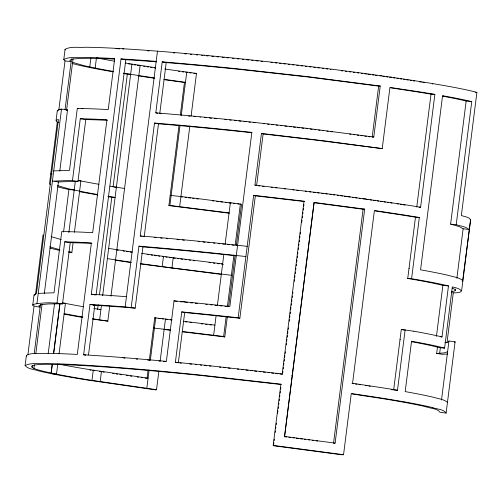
<?xml version="1.0" encoding="UTF-8"?>
<svg xmlns="http://www.w3.org/2000/svg" width="502" height="502" viewBox="0 0 502 502"><rect width="100%" height="100%" fill="white"/><g stroke="black" fill="none" stroke-linecap="round" stroke-linejoin="round"><path stroke-width="0.75" d="M91.885 243.451A284.565 14.891 7.2 0 0 79.856 242.924L70.236 242.661L62.499 303.879A204.835 10.718 7.2 0 0 58.32 303.823L48.305 303.967L41.421 304.639L38.98 305.624L38.961 306.251L40.091 307.168C18.869 304.149 49.748 302.166 52.729 302.988A209.466 10.962 7.2 0 1 57.002 303.039L64.733 241.82L74.585 242.096A290.74 15.217 7.2 0 1 90.379 242.817L91.395 242.868L77.302 354.437L76.285 354.381A290.74 15.217 7.2 0 0 60.485 353.665L50.639 353.389A209.466 10.962 7.2 0 0 46.366 353.339C39.89 353.935 32.203 352.191 26.393 355.397L25.106 365.6C28.194 369.384 34.563 369.296 38.98 370.978A138.075 7.229 7.2 0 0 44.094 372.145L52.082 373.814A134.178 7.022 7.2 0 0 86.589 379.914L155.852 389.928L156.53 389.69L158.896 370.965M26.393 355.397L26.656 356.075M58.809 122.3C55.76 122.883 55.251 119.338 58.427 119.558L36.433 293.67L34.331 294.442L34.305 295.521M59.801 170.981L67.525 109.869C65.26 109.869 58.583 107.604 57.41 110.967M123.812 48.801L114.952 48.292A290.74 15.217 7.2 0 0 99.158 47.571L89.306 47.301A209.466 10.962 7.2 0 0 85.033 47.244C78.563 47.841 70.87 46.102 65.065 49.303L63.767 59.725L65.022 60.899L71.108 61.627L69.985 60.711L69.998 60.083L72.439 59.104L79.329 58.433L89.337 58.288A204.835 10.718 7.2 0 1 93.523 58.339L103.148 58.608A284.565 14.891 7.2 0 1 114.5 59.098M65.065 49.303L65.323 49.987M451.813 292.741C464.25 293.519 464.049 289.234 452.327 286.918L444.59 348.137L438.817 347.516L434.406 346.393A128.368 6.721 7.2 0 0 411.295 341.661M461.583 291.116L470.606 219.694C468.843 216.789 464.294 216.745 461.351 215.496L476.9 92.393L472.275 91.213A134.549 7.041 7.2 0 0 444.835 85.679L433.722 83.765A137.768 7.21 7.2 0 0 421.536 81.776C360.794 72.257 299.719 64.996 238.575 58.596A290.018 15.179 7.2 0 0 217.115 56.45L204.527 55.245M32.755 305.047L34.042 294.843M56.042 120.725L57.328 110.522M27.936 354.462L34.004 306.433M35.485 294.68L43.021 235.011L43.674 235.35M57.284 122.118L49.466 184.002L50.758 184.623M58.772 110.365L65.022 60.899M36.947 303.572L61.52 109.047M32.442 367.715L32.718 365.531M34.218 353.64L40.461 304.25M65.053 109.549L71.479 58.715M33.948 368.424L34.406 364.778M35.824 353.565L42.005 304.658M66.559 110.258L73.072 58.69M44.339 293.413L58.42 181.956L73.788 181.391A204.835 10.718 7.2 0 1 77.967 181.442L85.786 119.558L95.411 119.827A284.565 14.891 7.2 0 1 107.441 120.355M63.773 59.506C69.583 56.306 77.27 58.044 83.746 57.448A209.466 10.962 7.2 0 1 88.019 57.504L97.871 57.78A290.74 15.217 7.2 0 1 113.665 58.496L114.682 58.552L108.237 109.568L107.215 109.511A290.74 15.217 7.2 0 0 91.42 108.79L81.575 108.52A209.466 10.962 7.2 0 0 77.302 108.463L69.483 170.347L53.701 170.931M48.173 353.797L54.567 303.221M63.559 232.043L68.925 189.53L67.212 189.16A138.075 7.229 7.2 0 1 62.104 187.986L57.768 186.888M58.42 181.956L52.415 181.134L68.197 180.551A209.466 10.962 7.2 0 1 72.464 180.607L80.282 118.723L90.134 118.993A290.74 15.217 7.2 0 1 105.935 119.714M51.104 373.024L52.208 364.276M53.563 353.521L59.857 303.723M68.849 232.545L75.325 181.285M89.77 66.935L90.875 58.188M156.53 389.69L89.958 380.07A127.997 6.702 7.2 0 1 57.021 374.247L51.217 373.049L52.321 364.301M53.683 353.527L59.958 303.842M57.786 363.937L56.494 374.141L51.48 373.695M59.054 353.866L65.436 303.384L63.283 303.189M68.297 252.048L71.88 252.368L73.054 243.068M74.421 232.219L80.904 180.946L78.036 180.695M95.167 68.046L96.453 57.843M85.691 355.146L83.633 354.801L89.996 304.45L91.508 304.538A311.133 16.284 7.2 0 1 125.174 306.904L135.195 308.134L142.926 246.915L138.947 246.162L131.21 307.381M92.657 294.479L91.282 294.247L121.013 58.916L122.526 59.004A311.133 16.284 7.2 0 1 156.191 61.369M88.521 354.832L94.784 305.254L89.996 304.45M96.077 295.05L125.807 59.719L121.013 58.916M97.608 309.489L98.191 304.846M99.465 294.787L111.783 197.261L115.096 197.405L113.075 197.079A127.997 6.702 7.2 0 1 107.974 196.244M113.075 187.058L127.332 74.158L130.645 74.302M91.979 380.39L93.265 370.187M99.628 319.837L101.404 305.768M102.672 295.722L131.932 64.099M100.168 381.677L101.454 371.474M92.688 319.109A134.178 7.022 7.2 0 0 94.238 319.36L107.817 321.123L109.693 306.283M110.961 296.236L140.121 65.385L137.234 65.31L138.747 65.542M125.161 306.904L157.471 51.16L164.876 51.756A310.299 16.24 7.2 0 1 204.521 55.239M141.564 236.21L140.234 235.965L154.497 123.065L155.852 123.172A310.299 16.24 7.2 0 1 195.504 126.661M157.779 113.239L155.783 112.862L162.228 61.846L163.583 61.959A310.299 16.24 7.2 0 1 203.235 65.442L215.822 66.653A290.018 15.179 7.2 0 1 237.289 68.799L307.513 76.618L380.234 86.018L373.789 137.033L372.195 137.146L378.64 86.131L380.234 86.018M154.497 123.065L158.481 123.812L144.218 236.712L142.888 236.461M159.862 112.837L166.212 62.599L162.228 61.846M147.061 378.376L148.134 369.861M149.307 360.561L154.71 317.822L172.098 319.799M229.207 213.224L168.885 205.594L179.063 125.023M180.337 114.971L184.435 82.491L185.464 82.303L164.951 79.46M149.063 370.438L146.791 388.391L145.768 388.579M150.33 360.373L155.733 317.634M162.177 266.618L163.464 256.415M168.885 205.594L169.908 205.4L179.992 125.6M181.26 115.548L186.75 72.1M160.169 360.894L165.472 318.933M231.372 275.272L171.916 267.917L173.203 257.714L141.52 253.372M229.088 212.879L179.647 206.698L189.825 126.127M191.099 116.075L196.489 73.399L164.807 69.05M195.504 126.661L208.092 127.866A290.018 15.179 7.2 0 1 229.552 130.018L251.853 132.377L229.86 306.49L211.907 304.582A288.587 15.104 7.2 0 0 186.098 301.984L174.018 300.823L166.369 361.377L165.861 361.333M177.595 362.733L175.386 362.243L181.749 311.893L184.805 312.188A288.587 15.104 7.2 0 1 210.62 314.785L238.168 317.741L239.856 318.268L255.323 195.83L253.635 195.309L238.168 317.741M178.329 362.896L184.692 312.545L181.749 311.893M213.62 335.317L216.08 315.84M217.347 305.787L223.81 254.621M225.084 244.568L230.374 202.676L241.531 204.314L236.335 245.428M227.324 316.787L224.777 336.955L223.635 336.491L226.195 316.241M227.462 306.189L233.926 255.022M235.2 244.97L240.395 203.85M228.598 306.703L235.061 255.512M256.045 185.458L254.922 185.106L261.448 133.425L325.578 140.999L382.217 148.617L389.947 87.398L420.243 91.979A137.768 7.21 7.2 0 1 432.435 93.968L434.876 94.376L420.613 207.276L419.07 207.182M256.61 185.633L263.136 133.952L261.448 133.425M404.85 401.97L393.769 400.056A137.768 7.21 7.2 0 0 381.576 398.067L351.281 393.493L343.55 454.705L341.523 454.762L273.49 445.751L273.188 445.387L280.925 384.168L202.971 375.339A288.587 15.104 7.2 0 0 177.162 372.741L164.574 371.536A310.299 16.24 7.2 0 0 124.923 368.048L121.189 367.746A311.472 16.302 7.2 0 0 83.853 365.092L74.993 364.584A290.74 15.217 7.2 0 0 59.198 363.868L49.347 363.592A209.466 10.962 7.2 0 0 45.08 363.542C38.604 364.138 30.911 362.394 25.106 365.6M282.513 374.329L282.212 373.965L304.036 201.177L253.635 195.309M273.678 444.289L273.86 442.833M274.136 440.649L274.318 439.187M275.171 432.454L275.366 430.911M275.661 428.589L275.855 427.045M276.15 424.723L276.345 423.18M277.612 413.133L277.907 410.812M278.196 408.49L278.397 406.946M278.685 404.631L278.88 403.081M279.175 400.765L279.369 399.216M279.664 396.9L279.859 395.35M280.154 393.035L280.348 391.491M280.637 389.169L280.838 387.626M282.708 372.779L282.908 371.229M283.197 368.907L283.398 367.357M283.686 365.036L283.887 363.486M284.176 361.158L284.377 359.608M284.665 357.286L284.86 355.736M285.155 353.414L285.349 351.864M286.234 344.893L286.429 343.343M286.724 341.021L286.918 339.471M287.213 337.149L287.408 335.6M287.702 333.272L287.897 331.722M288.192 329.4L288.386 327.85M289.246 321.06L289.428 319.605M289.704 317.421L289.886 315.959M290.162 313.775L290.357 312.231M290.752 309.138L290.947 307.594M291.235 305.272L291.436 303.729M291.725 301.407L291.919 299.863M292.214 297.542L292.409 295.998M292.704 293.676L292.898 292.133M294.266 281.308L294.461 279.765M294.756 277.449L294.95 275.899M295.239 273.584L295.44 272.034M295.728 269.718L295.923 268.168M296.218 265.853L296.412 264.303M296.701 262.031L296.977 259.848M297.253 257.658L297.435 256.202M297.711 254.012L297.899 252.556M298.288 249.463L298.483 247.919M298.778 245.603L298.972 244.054M299.267 241.738L299.462 240.188M299.75 237.873L299.951 236.323M300.24 234.007L300.434 232.457M301.708 222.411L301.997 220.096M302.292 217.774L302.486 216.23M302.781 213.908L302.976 212.365M303.271 210.043L303.465 208.499M303.754 206.178L303.955 204.634M314.089 202.425L284.527 436.426L335.123 443.122L364.684 209.121L314.089 202.425L284.578 436.759L286.742 437.029M333.529 443.235L363.09 209.234L364.684 209.121M393.643 390.035L401.293 329.481L413.786 331.213M407.737 278.466L415.474 217.247L419.327 217.479L411.59 278.698L407.737 278.466L415.932 279.89A128.368 6.721 7.2 0 1 442.118 285.174L443.605 285.531M416.76 207.044L431.023 94.144L434.876 94.376M394.415 390.079L397.496 390.267L405.145 329.714M436.433 336.365L442.877 285.356L448.468 285.927L442.024 336.942L440.624 336.798M456.883 278.233L463.133 228.768L459.248 226.603L450.608 224.137L466.157 101.034L465.429 100.858M447.721 354.017L442.463 354.305L436.665 353.471L437.493 346.913M439.652 353.339L440.386 347.509M463.133 228.768L469.263 229.533C465.749 226.458 460.529 226.132 456.205 224.708L471.754 101.605L470.989 101.417M447.037 342.42L453.287 292.955M441.503 400.006L448.957 341.002L455.088 341.768L454.567 342.715M451.386 291.769L454.9 290.909L455.552 289.058M426.756 406.946C430.798 408.628 437.688 408.39 439.984 412.286L446.115 413.071L455.088 341.768M470.606 219.694L462.58 281.315M455.358 290.539L454.937 289.441L452.308 288.11M447.633 351.733L444.458 352.868L436.665 353.471M446.115 413.071C443.693 409.017 436.539 409.262 432.322 407.511M195.811 73.637L196.489 73.399M170.172 195.391C190.459 197.481 211.041 200.26 231.221 203.109M153.417 328.026L170.14 329.914M65.994 110.114L67.525 109.869M444.941 342.784L448.091 342.094L448.957 341.002M38.234 293.369L54.015 292.785L61.752 231.566A209.466 10.962 7.2 0 1 66.019 231.623L75.877 231.893A290.74 15.217 7.2 0 1 91.671 232.614L92.688 232.671L106.945 119.771L105.928 119.714M379.932 75.927L381.52 75.815M365.971 198.917L362.883 198.823M334.062 443.197L335.123 443.122M389.891 77.233L391.24 77.195M382.217 148.617L313.135 139.782L263.136 133.952M375.684 200.298L373.664 200.348L375.101 200.555M128.625 63.955L129.949 64.011M114.4 187.114L116.382 187.202M99.591 309.577L100.915 309.634L98.9 309.314A127.997 6.702 7.2 0 1 93.792 308.479M124.327 59.631L127.288 59.807A304.952 15.957 7.2 0 1 156.724 61.846M91.282 294.247L92.795 294.335A311.133 16.284 7.2 0 1 126.46 296.701M93.303 305.166L96.265 305.341A304.952 15.957 7.2 0 1 129.265 307.663L135.195 308.134M83.633 354.801L85.145 354.889M123.617 358.064L125.054 358.183M163.878 62.411L167.53 62.7A304.118 15.913 7.2 0 1 206.391 66.12L218.721 67.306A283.837 14.853 7.2 0 1 239.724 69.408L308.247 77.032L378.64 86.131M155.783 112.862L157.139 112.969A310.299 16.24 7.2 0 1 196.79 116.458L209.378 117.663A288.587 15.104 7.2 0 1 235.193 120.267L305.417 128.154L373.789 137.033M159.768 113.609L161.086 113.716M158.481 123.812L159.799 123.919A304.118 15.913 7.2 0 1 198.66 127.339L210.991 128.518A283.837 14.853 7.2 0 1 231.993 130.627L251.941 132.729M140.234 235.965L141.589 236.072A310.299 16.24 7.2 0 1 181.241 239.561L193.828 240.765A290.018 15.179 7.2 0 1 215.289 242.918L247.191 246.325M138.947 246.162L140.303 246.275A310.299 16.24 7.2 0 1 179.948 249.764L192.542 250.969A290.018 15.179 7.2 0 1 214.003 253.121L245.898 256.528M142.926 246.915L144.243 247.022A304.118 15.913 7.2 0 1 183.105 250.442L195.435 251.621A283.837 14.853 7.2 0 1 216.444 253.723L236.392 255.832M122.482 357.543L126.203 357.844A310.299 16.24 7.2 0 1 165.855 361.333M208.148 55.96L207.684 55.917A304.118 15.913 7.2 0 0 206.328 55.791M211.769 56.306L213.821 56.5M199.953 117.135L200.417 117.179M204.716 117.587L206.084 117.719M68.925 189.53L74.214 190.032M180.745 301.84L182.119 301.972M216.996 56.808L218.502 56.952M209.265 118.026L211.524 118.246M187.484 302.493L183.035 301.689M184.692 312.545L187.704 312.84A283.837 14.853 7.2 0 1 208.707 314.942L239.856 318.268M175.386 362.243L178.448 362.538A288.587 15.104 7.2 0 1 204.258 365.136L282.212 373.965M179.835 363.04L181.341 363.191M466.157 101.034L471.754 101.605M450.608 224.137L456.205 224.708M242.435 59.349L243.853 59.5M234.704 120.568L236.116 120.718M218.439 243.595L219.857 243.746M210.708 304.814L212.126 304.959M204.477 365.512L206.604 365.732M246.695 59.794L248.823 60.014M251.678 60.315L253.102 60.466M238.958 121.013L241.092 121.233M243.941 121.534L246.08 121.76M222.693 244.035L224.118 244.185M227.676 244.562L229.107 244.712M214.963 305.254L217.096 305.48M219.945 305.774L222.085 306M209.447 366.033L210.871 366.178M255.957 60.773L258.103 60.999M260.965 61.307L262.772 61.501M475.457 92.242L476.9 92.393M248.936 122.068L250.366 122.218M253.228 122.526L255.035 122.72M231.955 245.014L234.101 245.24M224.94 306.308L226.371 306.458M219.43 367.087L220.861 367.244M223.729 367.552L225.411 367.734M270.992 62.399L272.159 62.53M263.261 123.617L264.428 123.749M254.922 185.106L335.756 194.826L405.986 204.872A137.768 7.21 7.2 0 1 418.172 206.862L420.613 207.276M258.492 185.84L259.747 185.978M255.323 195.83L304.344 201.54L304.036 201.177M228.027 368.016L230.173 368.255M275.297 62.875L276.734 63.039M267.566 124.094L268.997 124.258M262.615 186.298L264.052 186.462M237.346 369.045L238.783 369.208M283.9 63.842L285.331 64.005M279.601 63.359L281.032 63.522M276.169 125.061L277.6 125.224M271.864 124.578L273.301 124.741M271.212 187.271L272.642 187.434M241.65 369.528L243.081 369.692M245.949 370.012L248.095 370.256M288.198 64.331L289.623 64.494M292.484 64.827L293.915 64.99M280.461 125.55L281.892 125.713M284.753 126.046L286.893 126.291M275.504 187.761L276.935 187.924M223.635 336.491L182.276 331.477M224.777 336.955L182.195 331.791M250.241 370.501L252.387 370.752M254.533 370.997L256.673 371.248M296.764 65.323L298.188 65.486M289.742 126.623L291.166 126.786M284.063 188.752L285.481 188.921M237.791 203.881L239.253 204.05M259.521 371.58L260.946 371.744M305.291 66.32L306.709 66.49M301.037 65.818L302.455 65.988M297.56 127.539L299.681 127.797M293.3 127.037L295.427 127.288M292.572 189.762L293.984 189.932M229.044 202.846L230.5 203.021M233.411 203.366L234.867 203.536M222.643 263.895L173.203 257.714M221.307 264.065L223.49 264.322M221.476 274.443L140.61 263.97M214.906 325.114L183.569 321.274M268.037 372.578L269.455 372.748M263.079 371.995L265.207 372.246M309.533 66.829L310.945 66.998M313.763 67.337L315.168 67.506M301.802 128.048L303.917 128.299M306.032 128.556L307.431 128.725M296.801 190.264L298.213 190.434M50.758 173.799L52.277 173.981M220.347 201.804L222.511 202.068M225.411 202.413L226.86 202.588M213.337 263.104L214.781 263.28M217.68 263.632L219.129 263.807M205.607 324.323L207.05 324.499M209.943 324.85L211.392 325.02M271.569 373.005L273.684 373.256M275.799 373.513L277.901 373.764M317.973 67.845L319.253 68.002M310.236 129.064L312.162 129.303M306.609 191.457L305.329 190.973M216.745 201.365L218.182 201.54M209.014 262.584L210.451 262.759M201.277 323.803L202.714 323.978M279.947 374.015L281.873 374.247M273.188 445.387L343.55 454.705M326.325 68.874L327.706 69.044M322.158 68.36L323.552 68.529M318.594 130.093L319.975 130.263M314.428 129.579L315.814 129.748M313.537 192.316L314.917 192.486M309.389 191.802L310.776 191.971M212.44 200.838L213.871 201.013M189.844 322.391L191.268 322.566M330.473 69.389L330.975 69.452M322.736 130.608L323.244 130.671M317.59 192.824L319.04 193.006M314.139 202.758L364.515 209.434M305.894 263.908L306.402 263.97M193.333 260.638L194.745 260.814M185.596 321.857L187.014 322.033M291.8 375.477L292.308 375.54M341.385 70.769L342.74 70.945M330.943 131.643L332.299 131.813M326.852 131.122L328.22 131.298M321.763 193.352L323.125 193.521M325.836 193.872L327.191 194.042M192.649 198.346L194.048 198.528M196.84 198.886L198.252 199.062M184.918 259.565L186.317 259.747M189.11 260.105L190.515 260.281M292.955 437.819L294.31 437.989M288.87 437.298L290.231 437.474M345.426 71.29L346.769 71.46M329.877 194.387L331.22 194.563M188.488 197.813L190.572 198.083M180.751 259.032L182.835 259.296M296.337 438.252L298.351 438.51M353.408 72.332L354.726 72.501M349.436 71.811L350.766 71.981M337.193 195.341L338.517 195.516M333.215 194.82L334.552 194.996M185.043 197.361L186.424 197.543M180.94 196.828L182.308 197.004M177.313 258.58L178.687 258.762M173.209 258.041L175.254 258.31M170.266 319.887L171.646 320.069M166.156 319.354L167.524 319.529M170.354 330.272L164.185 329.463M304.363 439.288L305.687 439.463M300.365 438.767L302.367 439.03M357.349 72.846L358.654 73.022M193.778 73.367L195.134 73.543M349.612 134.065L350.923 134.241M340.488 195.774L342.452 196.037M179.647 206.698L169.908 205.4M169.136 257.507L171.169 257.777M171.916 267.917L140.234 263.575M162.083 318.814L163.439 318.99M308.328 439.808L309.634 439.984M361.245 73.367L362.544 73.543M189.731 72.828L191.074 73.01M353.515 134.586L354.807 134.762M59.713 109.354L61.231 109.555M344.397 196.295L346.342 196.558M165.779 257.055L167.122 257.237M158.714 318.362L160.056 318.544M312.25 440.329L313.549 440.505M367.916 74.271L370.2 74.578M364.854 73.857L366.391 74.064M185.727 72.288L187.723 72.558M182.414 71.842L183.732 72.018M184.435 82.491L163.897 79.649M360.944 135.59L362.463 135.797M357.117 135.069L358.66 135.283M352.36 197.368L353.885 197.575M347.76 196.746L350.07 197.06M162.441 256.61L163.771 256.786M158.475 256.07L159.787 256.246M154.71 317.822L156.034 318.004M148.084 378.188L91.251 369.867A127.997 6.702 7.2 0 1 58.998 364.182M145.065 378.113L146.396 378.288M141.118 377.573L142.43 377.749M316.141 440.85L317.678 441.057M372.459 74.892L373.965 75.099M178.48 71.303L179.785 71.485M364.722 136.111L366.228 136.318M355.397 197.782L356.903 197.989M154.547 255.531L156.498 255.8M137.209 377.033L138.514 377.215M375.452 75.306L376.939 75.513M368.462 136.626L369.949 136.833M359.156 198.303L360.643 198.51M151.052 255.047L152.595 255.261M147.205 254.514L148.73 254.727M130.294 376.067L131.825 376.287M386.408 76.85L387.839 77.051M382.806 76.335L384.256 76.542M370.143 199.846L371.574 200.053M366.529 199.332L367.979 199.539M126.517 375.534L128.023 375.747M389.935 77.352L391.365 77.559M351.984 383.547L353.414 383.754M119.84 374.58L121.308 374.793M393.474 77.866L394.861 78.074M390.794 87.869L417.005 91.847A131.587 6.884 7.2 0 1 428.652 93.748L433.402 94.552M154.145 67.852L155.595 68.065M154.302 78.268L138.213 75.865M377.228 200.869L378.615 201.07M375.245 210.965L401.456 214.944A131.587 6.884 7.2 0 1 413.096 216.845L417.181 217.542M130.137 252.067L131.587 252.28M131.022 262.584L114.927 260.18M355.498 384.061L356.891 384.262M352.128 393.957L381.344 398.419A130.997 6.859 7.2 0 1 389.979 399.837L400.552 401.663A128.368 6.721 7.2 0 1 426.738 406.94M116.2 374.046L117.65 374.26M396.925 78.375L398.293 78.576M155.664 67.726L129.918 63.779A127.997 6.702 7.2 0 1 125.531 63.064M150.569 67.331L151.999 67.538M154.371 77.929L128.625 73.982A127.997 6.702 7.2 0 1 123.523 73.148M380.685 201.371L382.053 201.578M132.377 252.048L108.652 248.415M126.573 251.54L127.997 251.753M131.091 262.251L107.359 258.618M358.936 384.563L360.304 384.764M112.617 373.519L114.042 373.733M400.32 78.877L401.669 79.078M147.048 66.804L148.454 67.011M77.302 108.463L78.701 108.677M384.099 201.879L385.442 202.08M123.065 251.019L124.471 251.226M403.664 79.379L404.988 79.58M143.585 66.283L144.965 66.49M387.45 202.381L388.774 202.582M365.657 385.567L366.981 385.768M406.946 79.874L408.251 80.075M81.575 108.52L82.949 108.727M80.282 118.723L85.786 119.558M390.751 202.877L392.049 203.078M72.464 180.607L77.967 181.442M64.733 241.82L70.236 242.661M116.897 250.084L118.252 250.291M57.002 303.039L62.499 303.879M368.932 386.063L370.231 386.264M102.872 372.057L104.228 372.264M410.178 80.37L411.452 80.571M124.571 188.488L114.368 186.876A127.997 6.702 7.2 0 1 109.982 186.16M107.817 321.123L97.608 319.517M99.321 371.518L100.833 371.75M413.347 80.866L414.596 81.06M134.203 64.84L135.515 65.04M397.164 203.862L398.419 204.063M130.966 64.331L132.252 64.532M400.439 204.377L401.976 204.621M92.939 370.52L94.225 370.721M127.332 74.158L125.249 73.825A134.178 7.022 7.2 0 1 123.705 73.574M403.495 204.86L404.995 205.105M111.783 197.261L109.693 196.928A134.178 7.022 7.2 0 1 108.156 196.677M89.958 370.043L91.013 370.212M115.968 48.349L119.476 48.932M122.306 48.713L123.674 48.939M94.025 294.705L95.393 294.938M432.31 83.941L432.68 84.003M419.327 217.479L416.886 217.065A137.768 7.21 7.2 0 0 404.694 215.076L374.398 210.501L352.567 383.29L382.869 387.864A137.768 7.21 7.2 0 1 395.055 389.853L397.496 390.267M409.03 268.263L409.4 268.325M411.59 278.698L420.23 280.198A134.549 7.041 7.2 0 1 447.684 285.732M401.293 329.481L401.663 329.544M400.006 339.685L400.376 339.747M391.271 389.634L392.457 389.834M402.334 329.657L404.342 330.002M443.517 95.882L442.569 95.713L420.576 269.825L421.523 269.994A134.549 7.041 7.2 0 1 448.97 275.529C453.551 277.016 459.066 277.342 462.819 280.549M71.88 252.368L69.113 251.803M64.143 313.587L64.695 313.694M78.136 180.381L81.456 181.059A127.997 6.702 7.2 0 0 98.994 184.309M62.668 302.819L65.988 303.49A127.997 6.702 7.2 0 0 83.527 306.741M174.018 300.823L177.131 301.501M51.217 373.049L49.428 372.66A131.894 6.902 7.2 0 1 44.546 371.536C18.58 365.462 37.38 363.906 50.671 364.377A204.835 10.718 7.2 0 1 54.85 364.433L64.482 364.697A284.565 14.891 7.2 0 1 79.937 365.4L88.616 365.895A304.952 15.957 7.2 0 1 121.616 368.217L128.863 368.794A304.118 15.913 7.2 0 1 167.724 372.208L180.055 373.394A283.837 14.853 7.2 0 1 201.057 375.496L281.227 384.532L280.925 384.168M447.702 285.738L448.468 285.927M61.219 239.567L51.053 236.624M441.258 336.754L442.024 336.942M59.926 249.77L49.767 246.827M50.031 248.107L54.367 249.205A138.075 7.229 7.2 0 0 59.474 250.379M72.05 63.434L77.653 64.883A138.075 7.229 7.2 0 0 82.761 66.057L90.749 67.726A134.178 7.022 7.2 0 0 113.326 71.855M444.59 348.137L439.972 346.957A134.549 7.041 7.2 0 0 412.525 341.416L411.552 341.247L405.189 391.598L406.137 391.767A134.549 7.041 7.2 0 1 433.584 397.302C438.164 398.789 443.68 399.109 447.433 402.315M57.498 185.614L67.663 188.551A131.894 6.902 7.2 0 0 72.545 189.668L80.163 191.262A127.997 6.702 7.2 0 0 97.702 194.512M72.614 62.336L83.213 65.448A131.894 6.902 7.2 0 0 88.095 66.571L95.713 68.159A127.997 6.702 7.2 0 0 113.257 71.409M315.375 192.222L315.425 192.555M154.497 237.559A304.118 15.913 7.2 0 1 156.015 237.691M160.609 238.086A304.118 15.913 7.2 0 1 162.152 238.218M166.432 238.594A304.118 15.913 7.2 0 1 167.737 238.714M176.993 239.548A304.118 15.913 7.2 0 1 179.001 239.736M182.364 240.044A304.118 15.913 7.2 0 1 184.397 240.238M419.804 81.882A131.587 6.884 7.2 0 1 421.303 82.121M422.778 82.359A131.587 6.884 7.2 0 1 424.246 82.598M404.876 401.97A134.549 7.041 7.2 0 1 432.297 407.505M85.139 354.889A311.472 16.302 7.2 0 1 122.488 357.543M443.548 95.882A134.549 7.041 7.2 0 1 470.964 101.417M147.67 50.878A304.952 15.957 7.2 0 1 149.025 50.972M413.817 331.213A134.549 7.041 7.2 0 1 441.239 336.748M190.377 302.769A283.837 14.853 7.2 0 1 192.454 302.976M195.24 303.252A283.837 14.853 7.2 0 1 197.336 303.459M205.757 304.306A283.837 14.853 7.2 0 1 207.169 304.45M442.312 96.127A128.368 6.721 7.2 0 1 465.404 100.852M123.806 48.801A311.133 16.284 7.2 0 1 157.477 51.166M97.777 194.952A134.178 7.022 7.2 0 1 79.661 191.701M114.544 61.206A127.997 6.702 7.2 0 1 96.974 57.956M136.098 359.081A304.118 15.913 7.2 0 1 137.604 359.206M147.544 360.059A304.118 15.913 7.2 0 1 149.1 360.191M158.946 361.076A304.118 15.913 7.2 0 1 160.276 361.195M163.621 361.503A304.118 15.913 7.2 0 1 164.963 361.628M97.62 319.517A127.997 6.702 7.2 0 1 92.506 318.682M82.893 317.057A127.997 6.702 7.2 0 1 64.67 313.694M82.309 317.389A134.178 7.022 7.2 0 1 64.193 314.133M198.108 241.55A283.837 14.853 7.2 0 1 199.495 241.688M202.971 242.033A283.837 14.853 7.2 0 1 205.067 242.24M207.866 242.522A283.837 14.853 7.2 0 1 209.271 242.661M213.494 243.087A283.837 14.853 7.2 0 1 214.9 243.232M173.272 52.867A304.118 15.913 7.2 0 1 174.765 52.992M184.661 53.833A304.118 15.913 7.2 0 1 186.211 53.971M190.371 54.335A304.118 15.913 7.2 0 1 191.676 54.454M196.288 54.869A304.118 15.913 7.2 0 1 197.612 54.988M201.616 55.352A304.118 15.913 7.2 0 1 202.959 55.477M222.085 57.303A283.837 14.853 7.2 0 1 224.168 57.51M226.954 57.78A283.837 14.853 7.2 0 1 228.354 57.925M232.558 58.345A283.837 14.853 7.2 0 1 233.957 58.483M237.484 58.841A283.837 14.853 7.2 0 1 238.896 58.985M189.687 364.013A283.837 14.853 7.2 0 1 191.783 364.22M195.291 364.571A283.837 14.853 7.2 0 1 196.696 364.716M200.223 365.073A283.837 14.853 7.2 0 1 201.641 365.224M214.354 118.522A283.837 14.853 7.2 0 1 216.437 118.723M224.821 119.564A283.837 14.853 7.2 0 1 226.226 119.702M229.747 120.06A283.837 14.853 7.2 0 1 231.158 120.204M188.557 116.081A304.118 15.913 7.2 0 1 189.881 116.207M193.885 116.571A304.118 15.913 7.2 0 1 195.222 116.696"/></g></svg>
